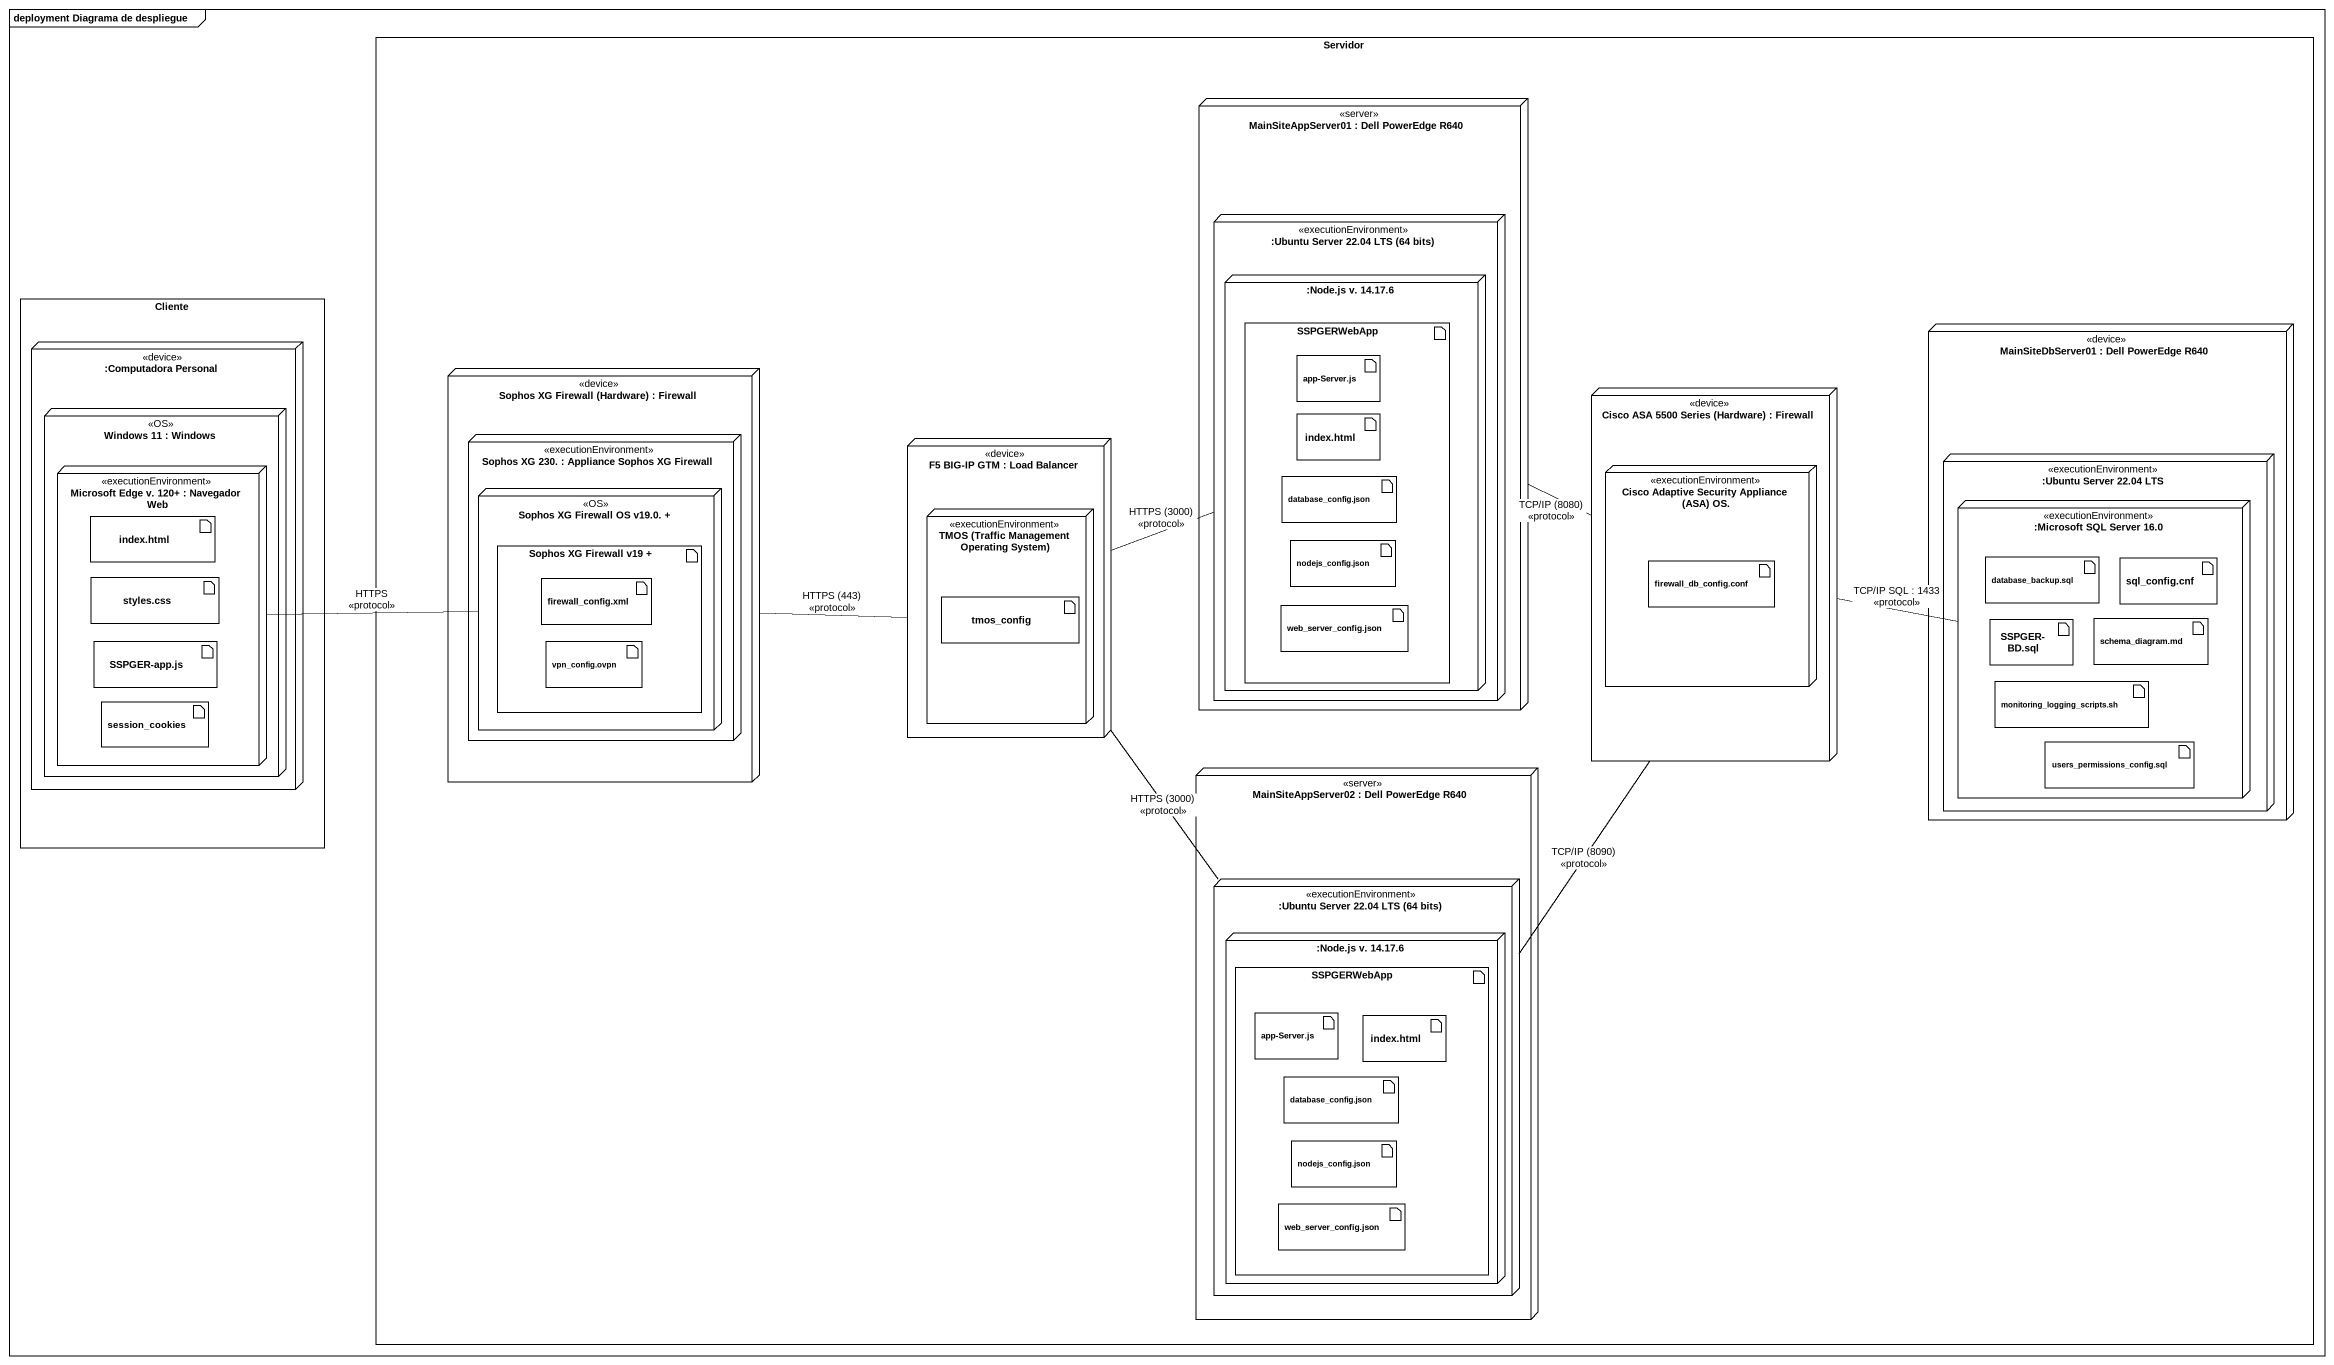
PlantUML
@startuml
mainframe deployment Diagrama de despliegue
rectangle Servidor {
  node "MainSiteAppServer01 : Dell PowerEdge R640" as MainSiteAppServer01 <<server>> {
    node ":Ubuntu Server 22.04 LTS (64 bits)" as Ubuntu_Server_22_04_LTS_64 <<executionEnvironment>> {
      node ":Node.js v. 14.17.6" as Node_js_v_14_17_6 {
        artifact SSPGERWebApp {
          artifact "app-Server.js" as app_Server_js
          artifact "index.html" as index_html
          artifact "database_config.json" as database_config_json
          artifact "nodejs_config.json" as nodejs_config_json
          artifact "web_server_config.json" as web_server_config_json
        }
      }
    }
  }
  node "MainSiteDbServer01 : Dell PowerEdge R640" as MainSiteDbServer01 <<device>> {
    node ":Ubuntu Server 22.04 LTS" as Ubuntu_Server_22_04_LTS <<executionEnvironment>> {
      node ":Microsoft SQL Server 16.0" as Microsoft_SQL_Server_16_0 <<executionEnvironment>> {
        artifact "database_backup.sql" as database_backup_sql
        artifact "sql_config.cnf" as sql_config_cnf
        artifact "SSPGER-BD.sql" as SSPGER_BD_sql
        artifact "schema_diagram.md" as schema_diagram_md
        artifact "monitoring_logging_scripts.sh" as monitoring_logging_scripts
        artifact "users_permissions_config.sql" as users_permissions_config_sql
      }
    }
  }
  node "Sophos XG Firewall (Hardware) : Firewall" as Sophos_XG_Firewall_Hardware <<device>> {
    node "Sophos XG 230. : Appliance Sophos XG Firewall" as Sophos_XG_230 <<executionEnvironment>> {
      node "Sophos XG Firewall OS v19.0. +" as Sophos_XG_Firewall_OS_v19_0 <<OS>> {
        artifact "Sophos XG Firewall v19 +" as Sophos_XG_Firewall_v19 {
          artifact "firewall_config.xml" as firewall_config_xml
          artifact "vpn_config.ovpn" as vpn_config_ovpn
        }
      }
    }
  }
  node "Cisco ASA 5500 Series (Hardware) : Firewall" as Cisco_ASA_5500_Series <<device>> {
    node "Cisco Adaptive Security Appliance (ASA) OS." as Cisco_Adaptive_Security <<executionEnvironment>> {
      artifact "firewall_db_config.conf" as firewall_db_config_conf
    }
  }
  node "F5 BIG-IP GTM : Load Balancer" as F5_BIG_IP_GTM <<device>> {
    node "TMOS (Traffic Management Operating System)" as TMOS_Traffic_Management <<executionEnvironment>> {
      artifact tmos_config
    }
  }
  node "MainSiteAppServer02 : Dell PowerEdge R640" as MainSiteAppServer02 <<server>> {
    node ":Ubuntu Server 22.04 LTS (64 bits)" as Ubuntu_Server_22_04_LTS_64_2 <<executionEnvironment>> {
      node ":Node.js v. 14.17.6" as Node_js_v_14_17_6_2 {
        artifact "SSPGERWebApp" as SSPGERWebApp_2 {
          artifact "app-Server.js" as app_Server_js_2
          artifact "index.html" as index_html_3
          artifact "database_config.json" as database_config_json_2
          artifact "nodejs_config.json" as nodejs_config_json_2
          artifact "web_server_config.json" as web_server_config_json_2
        }
      }
    }
  }
}
rectangle Cliente {
  node ":Computadora Personal" as Computadora_Personal <<device>> {
    node "Windows 11 : Windows" as Windows_11 <<OS>> {
      node "Microsoft Edge v. 120+ : Navegador Web" as Microsoft_Edge_v_120 <<executionEnvironment>> {
        artifact "index.html" as index_html_2
        artifact "styles.css" as styles_css
        artifact "SSPGER-app.js" as SSPGER_app_js
        artifact session_cookies
      }
    }
  }
}
MainSiteAppServer01 -right- Cisco_ASA_5500_Series : TCP/IP (8080)\n<<protocol>>
Sophos_XG_Firewall_Hardware -right- F5_BIG_IP_GTM : HTTPS (443)\n<<protocol>>
Cisco_ASA_5500_Series -right- Microsoft_SQL_Server_16_0 : TCP/IP SQL : 1433\n<<protocol>>
F5_BIG_IP_GTM -right- Ubuntu_Server_22_04_LTS_64 : HTTPS (3000)\n<<protocol>>
F5_BIG_IP_GTM -- Ubuntu_Server_22_04_LTS_64_2 : HTTPS (3000)\n<<protocol>>
Microsoft_Edge_v_120 -right- Sophos_XG_Firewall_OS_v19_0 : HTTPS\n<<protocol>>
Ubuntu_Server_22_04_LTS_64_2 -up- Cisco_ASA_5500_Series : TCP/IP (8090)\n<<protocol>>
@enduml
